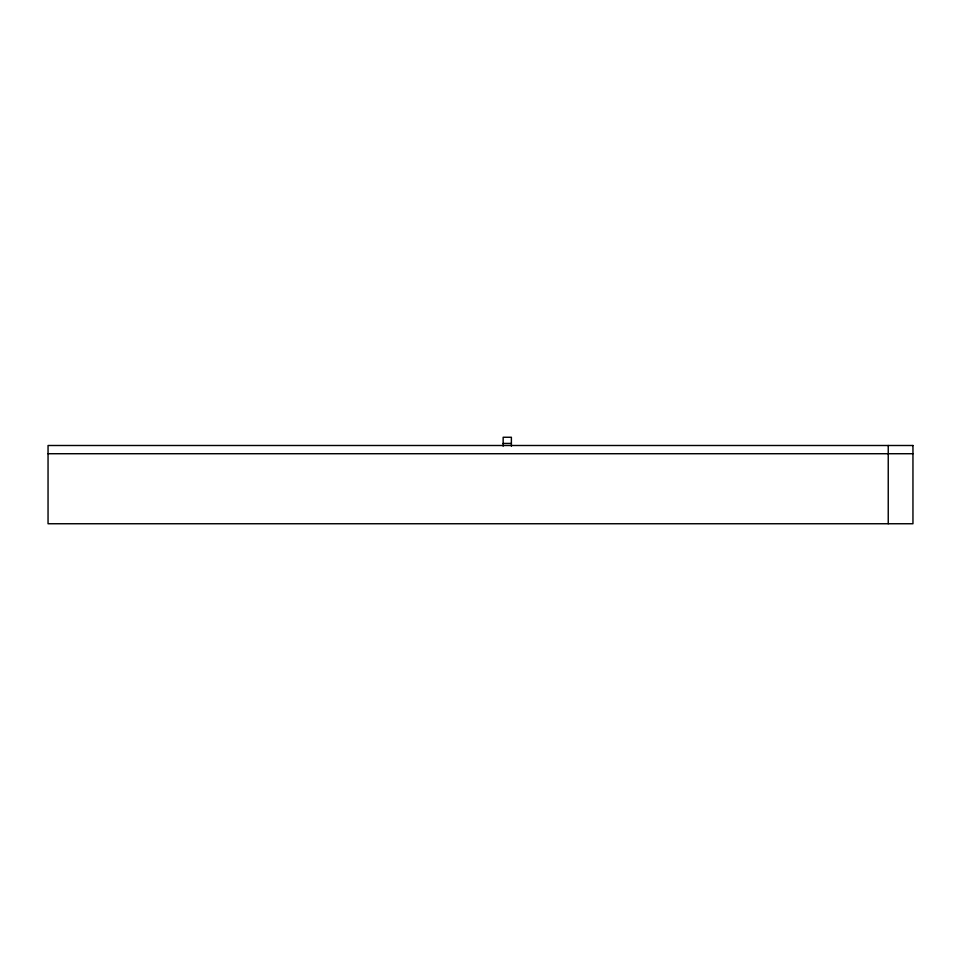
<?xml version="1.0" encoding="UTF-8"?>
<svg xmlns="http://www.w3.org/2000/svg" width="961" height="961" viewBox="0 0 961 961"><rect width="100%" height="100%" fill="white"/><g stroke="black" fill="none" stroke-linecap="round" stroke-linejoin="round"><path stroke-width="1.44" d="M503.156 443.429L511.384 443.429M48.05 453.724L912.95 453.724M888.24 445.496L888.24 523.745M511.384 446.18L511.384 437.255L503.156 437.255L503.156 446.18M912.95 445.496L48.05 445.496L48.05 523.745L912.95 523.745L912.95 445.496"/></g></svg>
